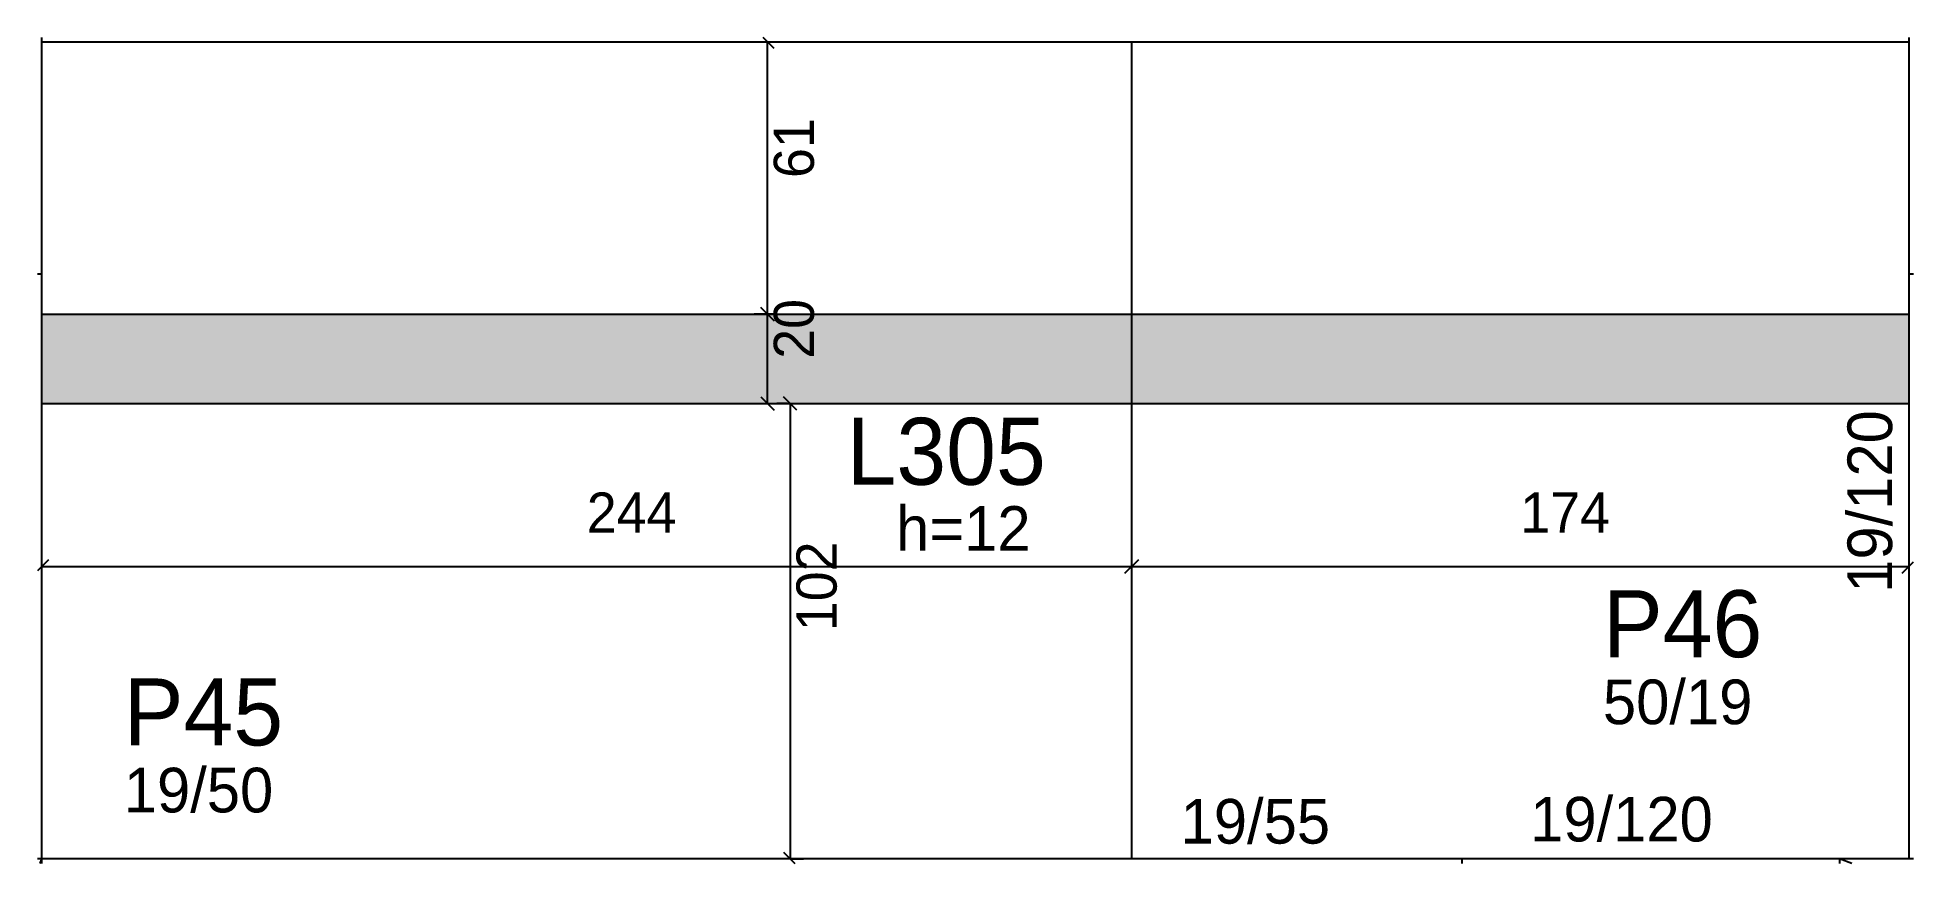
# Model space of a CAD drawing. Header units: metres. Extents: x 4477 to 4897, y 2610 to 2795.
import ezdxf

# ---------------------------------------------------------------- set-up
doc = ezdxf.new("R2010")
doc.units = ezdxf.units.M
for name, color, linetype in [('1', 7, 'Continuous'), ('3', 7, 'Continuous'), ('4', 7, 'Continuous'), ('7', 7, 'Continuous'), ('Hachura', 7, 'Continuous'), ('Painéis', 7, 'Continuous')]:
    doc.layers.add(name, color=color, linetype=linetype)

msp = doc.modelspace()

# ---------------------------------------------------------------- hatches: boundary and pattern name
at = {"layer": 'Hachura'}
h = msp.add_hatch(color=7, dxfattribs=at)
h.dxf.hatch_style = 1
h.paths.add_polyline_path([(4478.07, 2712.94), (4896.07, 2712.94), (4896.07, 2732.94), (4478.07, 2732.94), (4478.07, 2712.94)])

# ---------------------------------------------------------------- linework, layer by layer
at = {"layer": '1', "color": 1, "lineweight": 25}
for p, q in [((4477.67, 2609.9), (4478.07, 2610.94)), ((4883.3, 2609.9), (4880.57, 2610.94))]:
    msp.add_line(p, q, dxfattribs=at)
at = {"layer": '3', "color": 3, "lineweight": 25}
for p, q in [((4478.07, 2793.94), (4896.07, 2793.94)), ((4796.07, 2609.9), (4796.07, 2610.94))]:
    msp.add_line(p, q, dxfattribs=at)
for points in [[(4478.07, 2610.94), (4478.07, 2741.94)], [(4896.07, 2741.94), (4896.07, 2610.94)], [(4896.07, 2610.94), (4478.07, 2610.94)]]:
    msp.add_lwpolyline(points, dxfattribs=at)
at = {"layer": '7', "color": 7, "lineweight": 25}
for points in [[(4478.07, 2741.94), (4478.07, 2794.9)], [(4896.07, 2794.9), (4896.07, 2741.94)], [(4477.1, 2741.94), (4478.07, 2741.94)], [(4896.07, 2741.94), (4897.1, 2741.94)], [(4478.07, 2610.94), (4477.1, 2610.94)], [(4478.07, 2609.9), (4478.07, 2610.94)], [(4897.1, 2610.94), (4880.57, 2610.94)], [(4880.57, 2610.94), (4880.57, 2609.9)]]:
    msp.add_lwpolyline(points, dxfattribs=at)
at = {"layer": 'Painéis', "color": 0, "lineweight": 25}
for p, q in [((4642.02, 2792.44), (4639.56, 2794.9)), ((4642.02, 2731.44), (4639.02, 2734.44)), ((4639.02, 2734.44), (4642.02, 2731.44)), ((4639.02, 2714.44), (4642.02, 2711.44)), ((4647.1, 2711.44), (4644.1, 2714.44)), ((4479.57, 2677.94), (4477.1, 2675.47)), ((4720.57, 2674.94), (4723.57, 2677.94)), ((4723.57, 2677.94), (4720.57, 2674.94)), ((4894.57, 2674.94), (4897.1, 2677.47)), ((4644.1, 2612.44), (4646.64, 2609.9))]:
    msp.add_line(p, q, dxfattribs=at)
at = {"layer": 'Painéis', "color": 4, "lineweight": 25}
for p, q in [((4640.52, 2732.94), (4640.52, 2793.94)), ((4642.53, 2732.94), (4637.52, 2732.94)), ((4640.52, 2712.94), (4640.52, 2732.94)), ((4644.98, 2712.94), (4642.6, 2712.94)), ((4645.6, 2712.94), (4645.6, 2610.94)), ((4478.07, 2676.44), (4722.07, 2676.44)), ((4722.07, 2676.44), (4896.07, 2676.44)), ((4645.9, 2610.94), (4648.6, 2610.94))]:
    msp.add_line(p, q, dxfattribs=at)
at = {"layer": 'Painéis', "color": 200, "lineweight": 25}
for p, q in [((4722.07, 2610.94), (4722.07, 2793.94)), ((4478.07, 2732.94), (4896.07, 2732.94)), ((4478.07, 2712.94), (4896.07, 2712.94))]:
    msp.add_line(p, q, dxfattribs=at)

# ---------------------------------------------------------------- texts
at = {"layer": '3', "color": 3, "lineweight": 25}
msp.add_text('19/120', height=10, rotation=90, dxfattribs=at).set_placement((4892.32, 2670.53))
for s, p in [('h=12', (4669.31, 2679.94)), ('50/19', (4827.57, 2641.1)), ('19/50', (4496.41, 2621.34)), ('19/120', (4811.28, 2614.83)), ('19/55', (4733.02, 2614.35))]:
    msp.add_text(s, height=10, dxfattribs=at).set_placement(p)
at = {"layer": '4', "color": 4, "lineweight": 25}
for s, p in [('L305', (4658.22, 2694.72)), ('P46', (4827.57, 2656.1)), ('P45', (4496.41, 2636.34))]:
    msp.add_text(s, height=15, dxfattribs=at).set_placement(p)
at = {"layer": 'Painéis', "color": 240, "lineweight": 25}
for s, p in [('61', (4650.93, 2763.44)), ('20', (4650.93, 2722.94)), ('102', (4656.01, 2661.94))]:
    msp.add_text(s, height=9, rotation=90, dxfattribs=at).set_placement(p)
for s, p in [('244', (4600.07, 2684)), ('174', (4809.07, 2684))]:
    msp.add_text(s, height=9, dxfattribs=at).set_placement(p)

doc.saveas('drawing.dxf')
